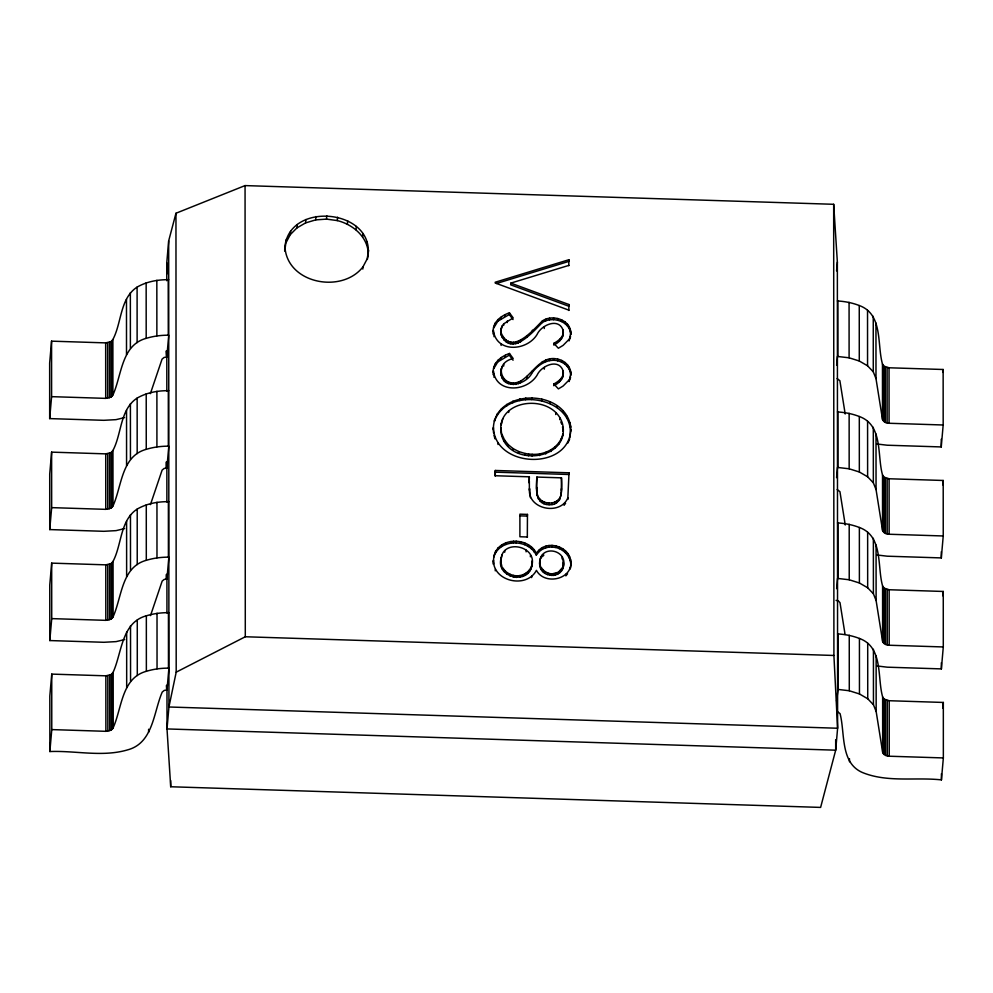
<?xml version="1.0" encoding="UTF-8"?>
<svg xmlns="http://www.w3.org/2000/svg" width="993" height="993" viewBox="0 0 993 993"><rect width="100%" height="100%" fill="white"/><g stroke="black" fill="none" stroke-linecap="round" stroke-linejoin="round"><path stroke-width="1.49" d="M166.414 350.963L166.365 357.132L164.081 357.455L162.045 359.156L150.377 393.65M166.576 685.455L166.539 690.073L164.255 690.408L162.219 692.096C153.468 712.266 153.294 743.062 127.576 749.889C102.329 757.324 75.629 750.497 49.861 751.54L49.824 696.056L51.748 674.11L105.854 675.823L111.216 674.545L113.053 672.447C121.953 653.034 121.332 622.574 146.343 615.797C153.679 613.575 161.214 612.607 168.884 612.656M536.58 489.028L536.89 477.062L561.467 477.844C561.976 487.302 563.565 505.685 549.092 504.742C534.507 504.779 536.146 487.079 536.89 477.062M563.403 562.584C565.799 578.77 539.621 579.639 539.621 563.726C539.149 542.799 571.037 549.774 562.398 569.2M561.07 495.048L561.467 488.581M501.242 557.756C494.874 577.827 529.033 585.56 531.975 565.178C536.94 545.517 502.098 538.591 501.093 559.444L501.986 554.975M563.043 330.048C564.657 336.317 558.612 340.748 553.833 343.33L553.684 345.018C559.767 342.411 564.446 336.813 563.043 330.048C558.438 317.214 541.086 325.27 537.076 334.48C526.786 351.361 496.004 353.173 493.335 330.148L493.372 334.281L493.521 332.593M563.068 370.712C564.682 376.98 558.637 381.411 553.846 383.993L553.709 385.681C559.779 383.075 564.471 377.464 563.068 370.712C558.463 357.877 541.111 365.933 537.101 375.143C526.811 392.012 496.028 393.824 493.36 370.811L493.397 374.932L493.546 373.244M168.698 279.703C157.738 279.567 146.679 281.59 137.096 287.101C119.805 298.409 121.767 322.849 112.879 339.507L111.042 341.604L105.668 342.883L51.574 341.158L49.65 363.103L49.675 418.599L103.781 420.312L115.982 419.654L124.547 417.619M49.675 418.599L51.599 396.654L51.574 341.158M168.76 390.696C157.8 390.547 146.741 392.57 137.146 398.081C119.855 409.389 121.829 433.829 112.929 450.487L111.104 452.585L105.73 453.863L51.624 452.138L49.712 474.083L49.737 529.579L103.843 531.305L116.044 530.634L124.597 528.599M49.737 529.579L51.661 507.634L51.624 452.138M168.822 501.676C157.85 501.527 146.803 503.55 137.208 509.061C119.917 520.369 121.891 544.809 112.991 561.467L111.166 563.565L105.792 564.843L51.686 563.13L49.762 585.076L49.799 640.559L103.893 642.285L116.107 641.615L124.659 639.579M49.799 640.559L51.723 618.614L51.686 563.13M49.861 751.54L51.773 729.594L51.748 674.11M166.774 280.734L166.762 262.81L168.686 240.865L175.96 213.259L245.06 185.592L833.673 204.297L837.36 262.115L837.608 728.241L835.684 750.187L820.615 807.408L170.709 786.754L167.01 728.936L166.985 685.468M286.418 239.127L284.706 251.08C284.432 198.898 379.103 208.108 367.348 259.446M286.121 242.503L290.291 234.609L290.589 231.232M290.291 234.609L296.932 227.918L297.23 224.542M296.932 227.918L305.583 222.904L305.881 219.527M305.583 222.904L315.662 219.9L315.96 216.524M315.662 219.9L326.486 219.105L326.771 215.729M368.291 253.736C367.77 236.768 352.8 224.406 337.297 220.583L337.595 217.206M347.376 224.232L347.674 220.856M356.04 229.805L356.338 226.429M362.681 236.905L362.979 233.529M362.805 269.078L362.991 266.819L367.162 258.925L368.589 250.36M366.864 245.072L367.162 241.696M493.831 326.325L493.695 328.013L497.828 321.198L509.297 314.496L509.434 312.807C501.167 315.675 492.516 322.08 493.186 331.836M493.993 336.689L494.142 335.001M495.259 324.401L495.408 322.713M493.856 366.976L493.707 368.664L497.853 361.849L509.31 355.146L509.459 353.458C501.192 356.338 492.54 362.743 493.211 372.499M497.828 321.198L497.977 319.51M494.005 377.34L494.154 375.652M495.284 365.052L495.433 363.364M501.217 318.53L501.366 316.841M497.853 361.849L498.002 360.161M501.117 334.889L500.894 330.396L501.117 334.889C511.407 357.629 532.956 331.712 542.252 322.588C552.418 315.786 570.367 321.211 570.69 334.678C572.316 320.429 552.952 313.577 542.401 320.9C533.104 330.024 511.556 355.941 501.266 333.201M502.036 326.138L501.031 329.899L502.036 326.138L503.786 323.792L513.182 317.884L509.434 312.807M493.248 429.274L493.384 427.586C495.048 469.776 573.619 470.732 570.652 426.096C563.59 386.376 489.065 388.971 493.558 432.886M494.564 419.617L494.415 421.305C507.435 384.49 577.628 397.461 569.783 437.987M501.117 345.427L501.254 343.739M502.222 337.595L502.371 335.907M503.637 325.481L503.786 323.792M501.242 359.193L501.391 357.505M505.114 316.333L505.251 314.644M494.973 438.832L495.122 437.143M500.919 371.047C500.422 390.845 525.893 385.867 532.26 372.549C538.851 363.55 550.594 356.872 561.554 362.135C566.668 364.481 570.727 369.57 570.714 375.342C571.894 367.497 565.154 360.571 557.793 359.143C541.061 354.923 532.931 373.728 520.655 381.076C502.657 390.348 491.622 363.314 513.195 358.547L509.459 353.458M501.204 368.862L501.055 370.55L502.048 366.802M497.257 415.26L497.406 413.572M504.047 340.065L504.196 338.377M501.13 375.553L501.279 373.864M502.247 378.259L502.396 376.57M507.187 322.601L507.336 320.913M510.824 283.117L510.675 284.805L568.778 306.216L568.927 304.528L510.824 283.117L568.915 265.379M503.662 366.144L503.811 364.456M506.07 341.753L506.219 340.065M495.159 476.106L495.308 470.471L569.026 472.805L567.773 499.355L567.922 497.667C560.71 516.05 526.948 509.459 529.53 488.531L530.399 497.704M505.127 356.996L505.276 355.308M498.002 444.492L498.151 442.804M501.366 410.308L501.515 408.619M504.072 380.729L504.221 379.041M508.329 342.92L508.466 341.232M500.807 429.299L500.956 427.611L501.788 435.927C511.172 467.926 571.136 459.486 562.472 423.651C552.878 391.565 492.193 398.801 501.788 435.927M501.378 423.13L501.229 424.818L502.768 418.798M506.082 382.404L506.231 380.716M510.725 343.677L510.874 341.989M508.342 383.583L508.49 381.895M506.616 406.087L506.765 404.399M493.583 562.659L493.434 564.347L493.459 560.3C493.099 581.662 526.712 588.973 536.419 570.342C544.574 585.684 572.837 579.564 570.838 561.219C569.063 545.294 544.822 539.224 536.419 553.386L536.27 555.075C528.202 538.504 499.318 538.628 493.844 557.011C497.158 537.163 528.326 536.183 536.419 553.386M504.382 441.612L504.518 439.924L501.924 434.239M513.244 343.988L513.393 342.3M495.457 552.729L495.606 551.041M510.737 384.341L510.886 382.653M508.677 412.467L508.826 410.779M495.246 570.826L495.395 569.138M515.839 343.814L515.988 342.126M498.052 549.328L498.201 547.639M508.006 446.267L508.155 444.579L504.518 439.924M513.269 384.639L513.418 382.95M512.798 402.773L512.947 401.085M518.272 343.144L518.42 341.455M501.664 546.584L501.813 544.896M515.864 384.465L516 382.777M500.869 562.286L501.018 560.598L501.254 565.873M520.481 342.113L520.63 340.425M518.296 383.794L518.445 382.106M512.798 450.214L512.947 448.526L508.155 444.579M502.52 569.349L501.391 564.185M504.717 552.207L504.866 550.519M505.934 544.499L506.082 542.811M520.506 382.764L520.655 381.076M504.568 572.191L504.717 570.503L502.669 567.661M519.749 400.564L519.898 398.876M526.811 337.347L526.96 335.659M507.1 574.364L507.249 572.676L504.717 570.503M510.687 543.196L510.836 541.508M518.532 453.23L518.681 451.542L512.947 448.526M526.836 377.998L526.985 376.31M510.117 576.077L510.265 574.388L507.249 572.676M525.632 399.683L525.781 397.994M513.356 542.886L513.505 541.197M532.236 331.898L532.385 330.21M513.195 577.082L513.344 575.394L510.265 574.388M516.062 542.836L516.211 541.148M524.925 455.179L525.074 453.491L518.681 451.542M532.26 372.549L532.409 370.861M514.858 577.367L515.007 575.679L513.344 575.394M531.652 399.534L531.801 397.845M516.546 577.492L516.695 575.803C523.857 576.101 531.255 570.814 532.124 563.49M520.419 543.345L520.568 541.657M528.462 455.75L528.611 454.062L525.074 453.491M519.724 577.293L519.86 575.605M542.252 322.588L542.401 320.9M529.331 476.814L529.182 482.71L529.331 476.814L495.308 475.734L495.308 470.471M532.049 456.01L532.198 454.322C545.306 455.092 559.692 447.57 562.845 434.115L562.696 435.803M524.577 544.586L524.726 542.898M527.469 536.99L519.91 536.754L519.898 514.163L527.457 514.411L527.308 516.099L519.749 515.851M544.263 328.509L544.412 326.821M522.69 576.474L522.839 574.786M545.654 320.938L545.802 319.249M542.277 363.252L542.426 361.564M526.091 551.835L526.24 550.147M525.334 575.121L525.483 573.433M528.313 546.535L528.462 544.847M541.694 400.837L541.843 399.149M544.288 369.173L544.437 367.484M545.678 361.589L545.827 359.9M549.452 319.907L549.601 318.219M527.593 573.395L527.742 571.707M530.374 556.788L530.523 555.099M529.468 571.397L529.617 569.709M539.472 455.576L539.621 453.888M531.466 549.067L531.615 547.379M530.858 569.15L531.007 567.462M537.201 495.941L536.729 487.34M549.477 360.571L549.625 358.883M531.714 566.73L531.851 565.042M531.975 565.178L532.211 561.926M553.473 319.659L553.622 317.971M538.33 498.945L537.35 494.253M531.64 577.603L531.789 575.915M534.085 551.959L534.234 550.271M539.857 500.981L540.006 499.293L538.479 497.257M553.498 360.322L553.647 358.634M541.595 502.408L541.744 500.72L540.006 499.293M545.79 453.95L545.939 452.262M550.196 403.704L550.345 402.016M557.632 320.18L557.781 318.492M536.27 555.075L539.199 551.562L539.348 549.874M543.841 503.625L543.99 501.937L541.744 500.72M539.621 563.726L539.894 560.362M540.291 558.711L539.993 566.506M557.644 360.831L557.793 359.143M559.605 340.971L559.754 339.283M561.541 321.484L561.69 319.783M540.999 558.476L541.148 556.788M539.199 551.562L542.352 549.253L542.501 547.565M550.904 451.53L551.053 449.841M546.398 504.419L546.547 502.731L543.99 501.937M541.111 569.163L540.142 564.818M542.401 555.013L542.252 556.701L543.866 555.124M561.492 338.948L561.641 337.26M568.939 310.176L495.209 282.993L495.209 282.235L568.902 259.732L568.766 261.42L496.525 283.477M555.72 414.528L555.869 412.84M562.634 336.788L562.783 335.1M563.006 335.336L563.279 332.159M557.048 407.515L557.197 405.827M542.935 571.596L543.084 569.908L541.259 567.475M559.63 381.635L559.779 379.947M549.092 504.742L549.228 503.054C554.988 503.389 561.008 499.566 561.219 493.36M561.554 362.135L561.703 360.447M564.943 323.519L565.091 321.831M542.352 549.253L545.865 547.764L546.013 546.076M555.248 448.302L555.397 446.614M561.517 379.611L561.666 377.923M545.169 573.408L545.318 571.72L543.084 569.908M562.646 377.452L562.795 375.764M563.031 375.999L563.292 372.822M567.388 325.878L567.537 324.19M552.133 504.518L552.282 502.83M559.754 419.667L559.903 417.979M545.865 547.764L548.819 547.131L548.968 545.442M564.967 364.17L565.116 362.482M558.687 444.442L558.836 442.754M547.59 574.649L547.739 572.961L545.318 571.72M569.039 328.286L569.175 326.598M554.702 503.774L554.851 502.086M562.758 412.393L562.907 410.705M570.292 337.868L570.441 336.18L569.051 340.897L570.838 332.99M570.131 330.868L570.28 329.179M567.413 366.529L567.562 364.841M548.819 547.131L551.885 546.994L552.034 545.306M561.231 440.147L561.38 438.459M570.541 332.767L570.69 331.079M549.712 575.319L549.861 573.631L547.739 572.961M556.75 502.706L556.899 501.018M563.329 429.597L563.18 431.285L562.534 426.829M569.051 368.937L569.2 367.249M551.947 575.605L552.096 573.917L558.389 572.204L562.534 567.512M558.476 501.328L558.625 499.64M570.317 378.532L570.466 376.844L569.063 381.56L570.863 373.653M570.156 371.531L570.305 369.843M561.467 477.844L561.318 490.269M570.565 373.43L570.714 371.742M559.742 499.653L559.891 497.965M570.379 567.239L570.23 568.927C573.073 559.171 565.141 549.402 555.708 547.491L555.857 545.802M567.065 418.09L567.214 416.402M553.66 575.53L553.796 573.842M555.298 575.195L555.447 573.507M569.771 424.346L569.92 422.658M556.837 574.637L556.986 572.949M559.32 548.695L559.469 547.006M570.503 427.784L570.652 426.096M564.185 503.525L564.036 505.214L565.563 503.389M558.24 573.892L558.389 572.204M570.739 431.26L570.888 429.572M559.891 572.676L560.04 570.987M569.026 472.805L568.877 474.493L495.159 472.159M562.597 550.42L562.746 548.732M562.05 558.873L562.199 557.185M561.38 571.049L561.529 569.361M563.13 559.841L562.981 567.214M565.402 552.629L565.551 550.941M567.648 555.199L567.797 553.511M566.01 574.153L565.861 575.841L567.574 573.805M569.312 558.029L569.461 556.341M570.354 561.02L570.503 559.332M570.69 562.907L570.838 561.219M570.814 564.806L570.963 563.118M836.59 270.89L837.36 262.115M836.64 365.225L837.409 356.45L849.102 357.803L859.28 361.005L867.559 365.809L873.281 371.829L875.987 378.581L882.504 419.456L885.384 422.484L889.07 423.266L943.176 424.992L943.139 369.495L889.045 367.782L883.919 366.169L882.467 363.972C876.893 344.447 883.261 314.198 859.255 305.521C852.217 302.791 844.894 301.388 837.384 300.966M836.578 477.67L837.471 467.43L849.164 468.795L859.342 471.985L867.621 476.789L873.343 482.809L876.049 489.561L882.554 530.436L885.433 533.464L889.132 534.246L943.238 535.972L943.201 480.475L889.107 478.763L883.981 477.149L882.529 474.952C876.956 455.427 883.323 425.178 859.305 416.501C852.279 413.771 844.956 412.38 837.447 411.946M836.64 588.663L837.533 578.41L849.226 579.775L859.392 582.978L867.671 587.769L873.406 593.789L876.111 600.542L882.616 641.416L885.495 644.445L889.194 645.239L943.288 646.952L943.263 591.456L889.157 589.743L884.043 588.129L882.591 585.932C877.018 566.407 883.385 536.17 859.367 527.482C852.342 524.751 845.018 523.361 837.496 522.926M836.565 701.108L838.042 689.415L849.288 690.756L859.454 693.958L867.733 698.762L873.455 704.769L876.161 711.522L882.678 752.396L885.557 755.425L889.244 756.219L943.35 757.932L943.325 702.448L889.219 700.723L884.105 699.109L882.64 696.912C877.08 677.387 883.435 647.151 859.429 638.462C852.404 635.731 845.068 634.341 837.558 633.906M942.891 372.425L943.139 369.495M876.633 443.958L887.146 445.212L941.252 446.937L943.176 424.992M942.816 484.869L943.201 480.475M876.695 554.938L887.208 556.192L941.314 557.917L943.238 535.972M942.878 595.85L943.263 591.456M876.745 665.918L887.27 667.184L941.376 668.897L943.288 646.952M942.804 708.294L943.325 702.448M837.285 711.497L840.066 713.644C845.353 733.852 839.706 764.536 864.431 773.299C888.958 782.447 915.943 777.122 941.426 779.877L943.35 757.932M493.31 561.988L493.993 555.323M500.745 332.084L501.18 328.211M175.96 213.259L176.195 672.162L168.934 706.991L167.01 728.936L835.684 750.187L835.684 739.723M51.599 396.654L105.705 398.367L111.079 397.088L112.904 395.003C121.804 375.577 121.183 345.117 146.194 338.34C153.53 336.118 161.065 335.15 168.736 335.2L166.812 357.145L166.365 350.963M51.661 507.634L105.755 509.347L111.129 508.081L112.966 505.983C121.854 486.558 121.245 456.097 146.256 449.332C153.592 447.098 161.127 446.13 168.798 446.18L166.874 468.125L164.143 468.435L162.107 470.136L150.44 504.63M51.723 618.614L105.817 620.34L111.191 619.061L113.016 616.963C121.916 597.538 121.307 567.077 146.306 560.313C153.654 558.078 161.189 557.11 168.847 557.16L166.936 579.105L164.193 579.428L162.157 581.116L150.502 615.61M51.773 729.594L105.879 731.32L111.253 730.041L113.078 727.943C121.978 708.518 121.357 678.058 146.368 671.293C153.704 669.059 161.251 668.09 168.909 668.14L166.985 690.085L166.539 685.455M567.909 443.002L569.585 439.328M569.2 339.209L563.105 345.378L558.364 348.245L553.833 343.33M569.212 379.872L563.118 386.029L558.389 388.896L553.846 383.993M362.991 266.819C342.225 293.854 287.908 283.911 285.003 247.704M176.195 672.162L245.296 636.761L833.909 655.467L837.608 728.241L168.934 706.991L168.686 240.865M528.611 454.062L532.198 454.322M515.007 575.679L516.695 575.803M546.547 502.731L549.228 503.054M836.056 600.38L838.278 600.852L840.004 602.664L845.068 634.465M549.861 573.631L552.096 573.917M551.885 546.994L555.708 547.491M326.486 219.105L337.297 220.583M837.099 378.556L839.879 380.704L845.192 414.007M837.161 489.537L839.941 491.684L845.254 524.987M509.297 314.496L513.033 319.572M509.31 355.146L513.058 360.236M560.784 421.938L561.815 424.21M493.993 435.269L494.651 437.64M531.764 561.182L532.062 563.614M166.762 262.81L167.308 273.646M529.331 481.022L529.381 490.219M941.252 439.229L941.252 446.937M941.314 551.748L941.314 557.917M941.364 662.728L941.376 668.897M941.426 773.708L941.426 779.877M889.045 367.782L889.07 423.266M889.107 478.763L889.132 534.246M889.157 589.743L889.194 645.239M889.219 700.723L889.244 756.219M887.109 367.547L887.134 423.043M887.159 478.527L887.196 534.023M887.221 589.507L887.245 645.003M887.283 700.487L887.308 755.983M885.346 367L885.384 422.484M885.408 477.981L885.433 533.464M885.471 588.961L885.495 644.445M885.533 699.941L885.557 755.425M883.919 366.169L883.956 421.653M883.981 477.149L884.006 532.645M884.043 588.129L884.068 643.625M884.105 699.109L884.13 754.606M882.938 365.126L882.963 420.622M883 476.106L883.025 531.603M883.05 587.099L883.087 642.583M883.112 698.079L883.137 753.563M882.467 363.972L882.504 419.456M882.529 474.952L882.554 530.436M882.591 585.932L882.616 641.416M882.64 696.912L882.678 752.396M875.963 323.085L875.987 378.581M876.012 434.065L876.049 489.561M876.074 545.045L876.111 600.542M876.136 656.025L876.161 711.522M873.257 316.333L873.281 371.829M873.306 427.313L873.343 482.809M873.368 538.305L873.406 593.789M873.43 649.285L873.455 704.769M867.534 310.325L867.559 365.809M867.584 421.305L867.621 476.789M867.646 532.285L867.671 587.769M867.708 643.265L867.733 698.762M859.255 305.521L859.28 361.005M859.305 416.501L859.342 471.985M859.367 527.482L859.392 582.978M859.429 638.462L859.454 693.958M849.077 302.319L849.102 357.803M849.139 413.299L849.164 468.795M849.201 524.279L849.226 579.775M849.251 635.259L849.288 690.756M849.462 758.652L849.462 761.743M837.831 300.978L837.856 356.462M837.893 411.958L837.918 467.442M837.955 522.939L837.98 578.423M838.005 633.919L838.042 689.415M833.673 204.297L833.909 655.467M568.902 259.732L568.766 265.652M568.927 304.528L568.79 310.461M527.457 514.411L527.32 537.176M245.06 185.592L245.296 636.761M170.697 780.548L170.709 786.754M168.251 279.691L168.289 335.187M168.313 390.671L168.338 446.167M168.376 501.651L168.4 557.147M168.438 612.644L168.462 668.128M166.812 350.976L166.836 391.056M166.874 461.968L166.886 502.036M166.923 574.488L166.948 613.016M156.832 280.311L156.869 335.808M156.894 391.292L156.919 446.788M156.956 502.284L156.981 557.768M157.018 613.264L157.043 668.748M148.615 729.259L148.615 732.337M146.157 282.856L146.194 338.34M146.219 393.836L146.256 449.332M146.281 504.816L146.306 560.313M146.343 615.797L146.368 671.293M137.096 287.101L137.121 342.597M137.146 398.081L137.183 453.578M137.208 509.061L137.233 564.558M137.27 620.054L137.295 675.538M130.356 292.724L130.381 348.22M130.406 403.704L130.443 459.2M130.468 514.684L130.493 570.181M130.53 625.664L130.555 681.161M126.483 299.265L126.508 354.762M126.545 410.246L126.57 465.742M126.595 521.226L126.632 576.722M126.657 632.206L126.682 687.702M112.879 339.507L112.904 395.003M112.929 450.487L112.966 505.983M112.991 561.467L113.016 616.963M113.053 672.447L113.078 727.943M112.209 340.636L112.234 396.12M112.271 451.616L112.296 507.1M112.321 562.597L112.358 618.093M112.383 673.577L112.408 729.073M111.042 341.604L111.079 397.088M111.104 452.585L111.129 508.081M111.166 563.565L111.191 619.061M111.216 674.545L111.253 730.041M109.478 342.337L109.515 397.821M109.54 453.317L109.565 508.813M109.602 564.297L109.627 619.793M109.652 675.277L109.689 730.774M107.641 342.771L107.666 398.267M107.703 453.751L107.728 509.248M107.753 564.732L107.79 620.228M107.815 675.724L107.84 731.208M105.668 342.883L105.705 398.367M105.73 453.863L105.755 509.347M105.792 564.843L105.817 620.34M105.854 675.823L105.879 731.32M166.464 461.944L166.427 468.113L166.414 461.944M166.514 574.475L166.476 579.093L166.476 574.475"/></g></svg>
